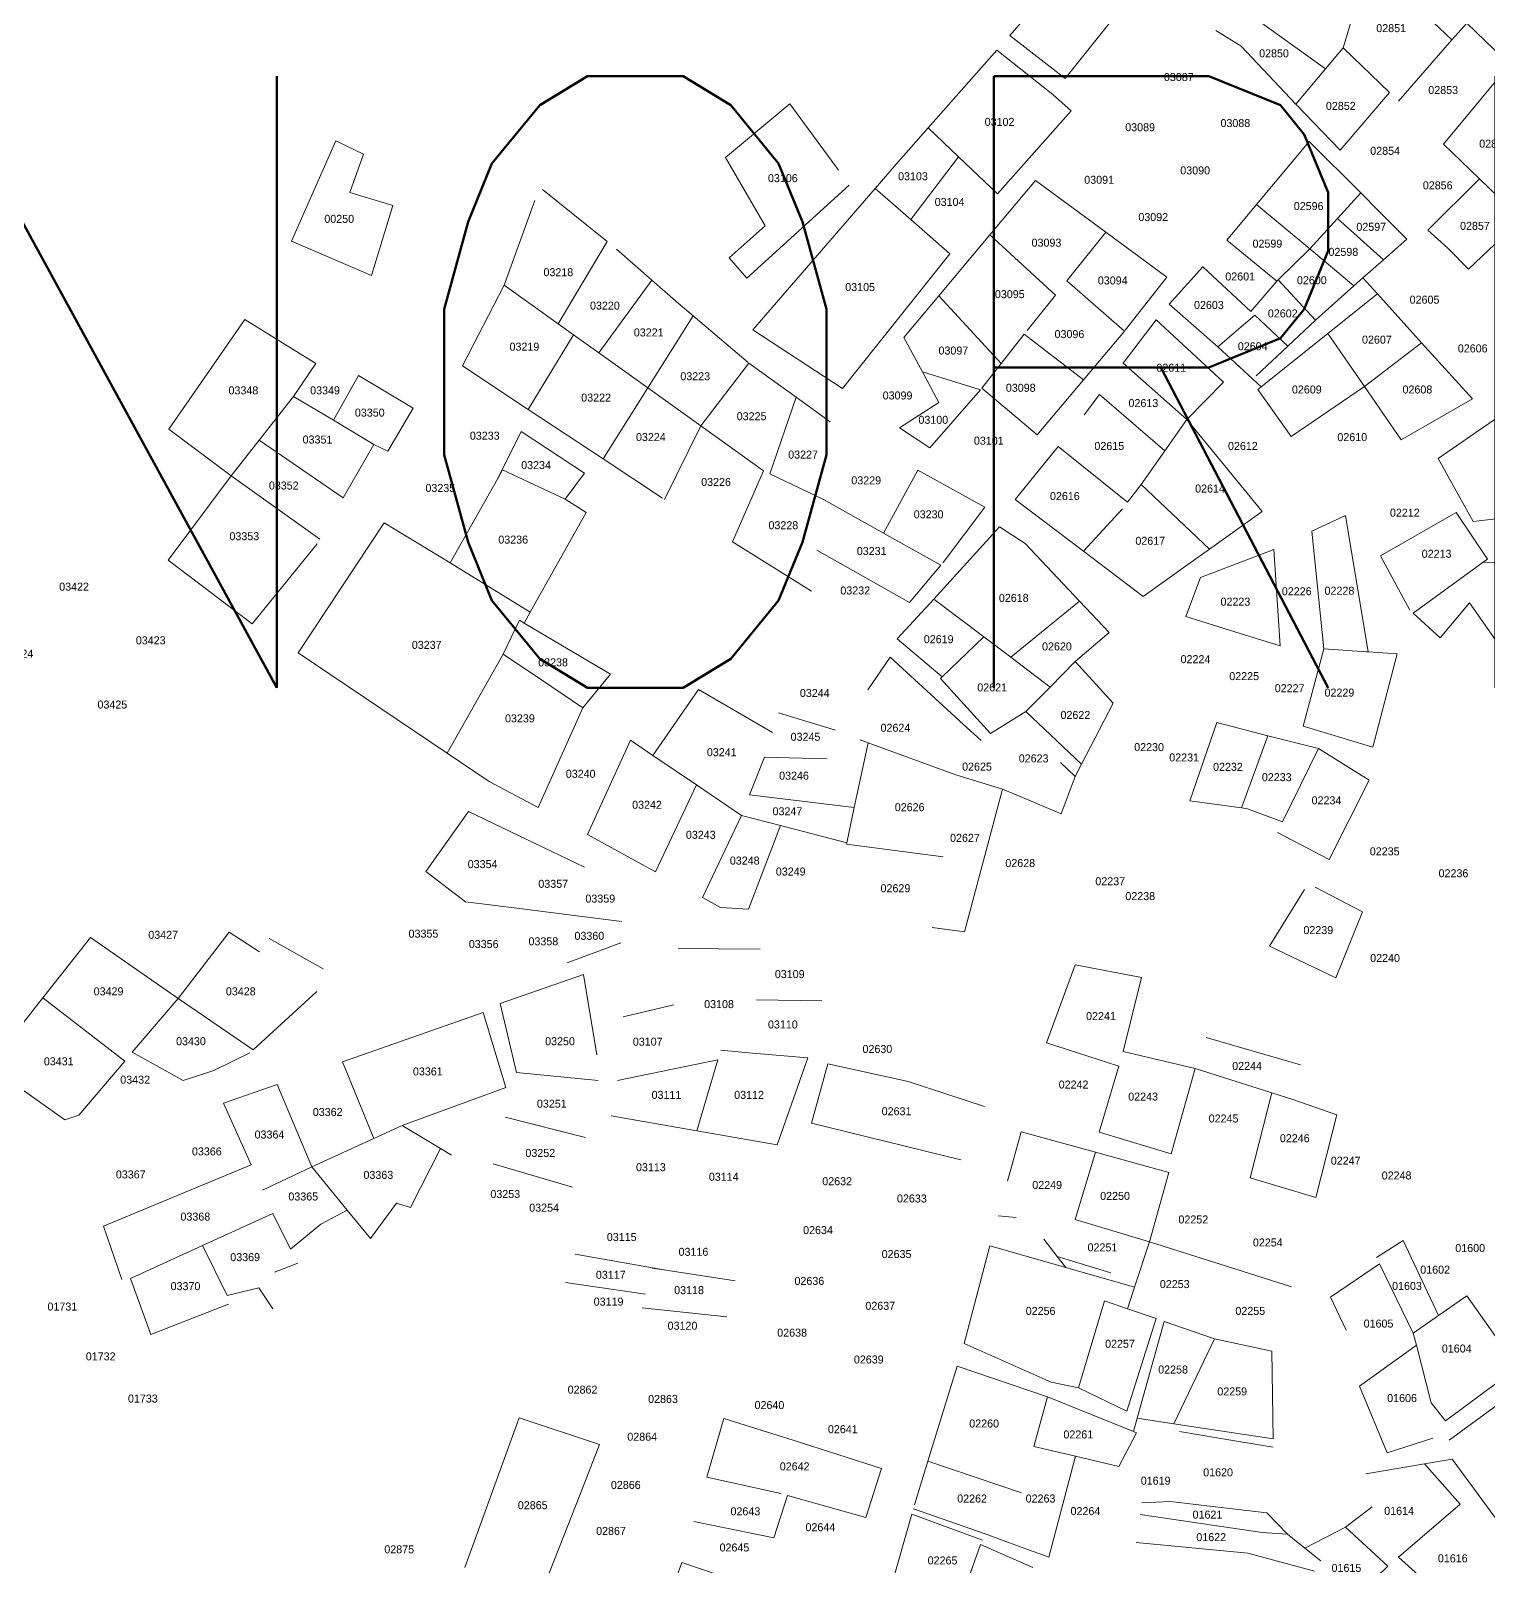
# Model space of a CAD drawing. Header units: metres. Extents: x 245232 to 248406, y 1633796 to 1637634.
# Drawn here: x 246839.3 to 247112.5, y 1635185.8 to 1635473.6 of the extents above; entities that cross this region are included whole.
import ezdxf
from ezdxf.enums import TextEntityAlignment as Align

# ---------------------------------------------------------------- set-up
doc = ezdxf.new("R2010")
doc.units = ezdxf.units.M
doc.header["$MEASUREMENT"] = 0
doc.layers.add('historique_numero_parcelle', color=7, linetype='Continuous')
doc.layers.add('LIMITES_PARCELLES', color=7, linetype='Continuous', lineweight=0, true_color=0xffffff)
doc.layers.add('Nom_Commune', color=7, linetype='Continuous', lineweight=0)
doc.styles.add('Style-FANCY', font='FANCY.shx')
doc.styles.add('Style-STANDARD', font='STANDARD.shx')

msp = doc.modelspace()

# ---------------------------------------------------------------- linework, layer by layer
at = {"layer": 'limites_parcelles'}
for p, q in [((247090.146, 1635486.674), (247085.242, 1635470.389)), ((247093.053, 1635483.902), (247105.652, 1635471.887)), ((247043.416, 1635477.437), (247033.192, 1635464.636)), ((247022.777, 1635472.701), (247025.742, 1635476.062)), ((247081.933, 1635466.44), (247068.049, 1635476.49)), ((247108.42, 1635475.048), (247105.652, 1635471.887)), ((247118.55, 1635465.309), (247108.42, 1635475.048)), ((247033.192, 1635464.636), (247022.777, 1635472.701)), ((247066.117, 1635470.717), (247061.401, 1635473.665)), ((247105.652, 1635471.887), (247095.621, 1635460.43)), ((247007.508, 1635455.397), (247020.372, 1635469.976)), ((247020.372, 1635469.976), (247030.822, 1635461.668)), ((247076.383, 1635459.816), (247066.117, 1635470.717)), ((247085.242, 1635470.389), (247081.933, 1635466.44)), ((247085.242, 1635470.389), (247093.933, 1635462.05)), ((247076.383, 1635459.816), (247081.933, 1635466.44)), ((247104.066, 1635452.329), (247113.841, 1635464.078)), ((247030.822, 1635461.668), (247034.314, 1635458.599)), ((247093.933, 1635462.05), (247084.715, 1635451.193)), ((246969.531, 1635449.836), (246981.569, 1635459.89)), ((246981.569, 1635459.89), (246990.698, 1635447.455)), ((247034.314, 1635458.599), (247020.45, 1635443.042)), ((247084.715, 1635451.193), (247076.383, 1635459.816)), ((247001.929, 1635449.074), (247007.508, 1635455.397)), ((247013.186, 1635449.977), (247007.508, 1635455.397)), ((246888.154, 1635434.177), (246896.488, 1635452.989)), ((246896.488, 1635452.989), (246901.648, 1635450.449)), ((247069.049, 1635441.05), (247078.923, 1635452.831)), ((247078.923, 1635452.831), (247088.546, 1635443.208)), ((247110.826, 1635445.842), (247104.066, 1635452.329)), ((246901.648, 1635450.449), (246899.108, 1635443.305)), ((246976.939, 1635437.004), (246969.531, 1635449.836)), ((246997.545, 1635444.01), (247001.929, 1635449.074)), ((247013.186, 1635449.977), (247004.21, 1635438.199)), ((247020.45, 1635443.042), (247013.186, 1635449.977)), ((247019.072, 1635435.361), (247027.583, 1635445.516)), ((247027.583, 1635445.516), (247040.755, 1635435.855)), ((247101.122, 1635436.213), (247110.826, 1635445.842)), ((247110.826, 1635445.842), (247116.027, 1635440.853)), ((246899.108, 1635443.305), (246907.125, 1635440.845)), ((246935.19, 1635443.852), (246947.33, 1635434.098)), ((246992.682, 1635444.677), (246973.5, 1635427.214)), ((246974.624, 1635417.536), (246997.545, 1635444.01)), ((246997.545, 1635444.01), (247004.21, 1635438.199)), ((247088.546, 1635443.208), (247084.196, 1635438.404)), ((247088.546, 1635443.208), (247091.976, 1635439.778)), ((246907.125, 1635440.845), (246903.156, 1635427.748)), ((246928.04, 1635425.902), (246933.755, 1635441.777)), ((247063.434, 1635434.352), (247069.049, 1635441.05)), ((247079.032, 1635432.701), (247069.049, 1635441.05)), ((247091.976, 1635439.778), (247097.225, 1635434.53)), ((246970.192, 1635431.051), (246976.939, 1635437.004)), ((247004.21, 1635438.199), (247011.533, 1635431.814)), ((247084.196, 1635438.404), (247079.032, 1635432.701)), ((247084.196, 1635438.404), (247092.808, 1635430.65)), ((247118.649, 1635438.337), (247108.74, 1635428.941)), ((246903.156, 1635427.748), (246888.154, 1635434.177)), ((246947.33, 1635434.098), (246938.156, 1635418.66)), ((247009.478, 1635423.915), (247019.072, 1635435.361)), ((247019.072, 1635435.361), (247031.332, 1635424.065)), ((247033.469, 1635426.739), (247040.755, 1635435.855)), ((247040.755, 1635435.855), (247052.234, 1635427.436)), ((247072.849, 1635426.68), (247063.434, 1635434.352)), ((247097.225, 1635434.53), (247092.808, 1635430.65)), ((247104.852, 1635432.829), (247101.122, 1635436.213)), ((246949.101, 1635432.676), (246955.689, 1635426.873)), ((247011.533, 1635431.814), (246991.452, 1635406.529)), ((247079.032, 1635432.701), (247073.061, 1635426.887)), ((247082.081, 1635430.151), (247079.032, 1635432.701)), ((247108.74, 1635428.941), (247104.852, 1635432.829)), ((246973.5, 1635427.214), (246970.192, 1635431.051)), ((247052.676, 1635422.327), (247058.965, 1635429.363)), ((247058.965, 1635429.363), (247067.934, 1635420.981)), ((247087.286, 1635425.798), (247082.081, 1635430.151)), ((247092.808, 1635430.65), (247088.963, 1635427.272)), ((246920.208, 1635410.768), (246928.04, 1635425.902)), ((246928.04, 1635425.902), (246938.156, 1635418.66)), ((246945.782, 1635413.2), (246955.689, 1635426.873)), ((246955.689, 1635426.873), (246960.637, 1635422.516)), ((247044.258, 1635417.288), (247033.469, 1635426.739)), ((247052.234, 1635427.436), (247044.421, 1635417.483)), ((247067.934, 1635420.981), (247072.849, 1635426.68)), ((247073.061, 1635426.887), (247072.849, 1635426.68)), ((247080.106, 1635419.322), (247073.061, 1635426.887)), ((247087.286, 1635425.798), (247080.106, 1635419.322)), ((247088.963, 1635427.272), (247087.286, 1635425.798)), ((247088.963, 1635427.272), (247091.681, 1635424.259)), ((246960.637, 1635422.516), (246963.421, 1635420.158)), ((247002.935, 1635416.107), (247009.478, 1635423.915)), ((247021.186, 1635411.255), (247009.478, 1635423.915)), ((247031.332, 1635424.065), (247026.028, 1635417.428)), ((247082.408, 1635416.85), (247091.681, 1635424.259)), ((247091.681, 1635424.259), (247099.936, 1635415.107)), ((246954.929, 1635406.651), (246963.421, 1635420.158)), ((246963.421, 1635420.158), (246973.76, 1635411.403)), ((247061.771, 1635414.348), (247052.676, 1635422.327)), ((247061.771, 1635414.348), (247068.699, 1635420.266)), ((247068.699, 1635420.266), (247074.906, 1635414.465)), ((246865.175, 1635398.915), (246879.383, 1635419.473)), ((246879.383, 1635419.473), (246892.718, 1635411.218)), ((246938.156, 1635418.66), (246941.038, 1635416.596)), ((246991.452, 1635406.529), (246974.624, 1635417.536)), ((247036.574, 1635408.14), (247044.258, 1635417.288)), ((247044.06, 1635411.301), (247050.234, 1635419.427)), ((247050.234, 1635419.427), (247058.618, 1635411.656)), ((247080.106, 1635419.322), (247074.906, 1635414.465)), ((247076.988, 1635412.519), (247082.408, 1635416.85)), ((247082.408, 1635416.85), (247089.239, 1635406.92)), ((246941.038, 1635416.596), (246932.517, 1635402.632)), ((246941.038, 1635416.596), (246945.782, 1635413.2)), ((247006.413, 1635409.655), (247002.935, 1635416.107)), ((247025.474, 1635416.722), (247021.186, 1635411.255)), ((247036.574, 1635408.14), (247025.474, 1635416.722)), ((247069.917, 1635406.869), (247061.771, 1635414.348)), ((247074.906, 1635414.465), (247068.966, 1635408.917)), ((247089.239, 1635406.92), (247099.936, 1635415.107)), ((247099.936, 1635415.107), (247109.501, 1635404.576)), ((246892.718, 1635411.218), (246888.511, 1635405.027)), ((246945.782, 1635413.2), (246954.929, 1635406.651)), ((246964.89, 1635399.519), (246973.894, 1635411.305)), ((246973.894, 1635411.305), (246982.727, 1635404.91)), ((247017.562, 1635406.633), (247021.186, 1635411.255)), ((247055.953, 1635400.707), (247044.06, 1635411.301)), ((247058.618, 1635411.656), (247062.836, 1635407.746)), ((247069.917, 1635406.869), (247076.988, 1635412.519)), ((246896.052, 1635400.582), (246900.735, 1635408.995)), ((246900.735, 1635408.995), (246910.974, 1635402.883)), ((246932.517, 1635402.632), (246920.208, 1635410.768)), ((247006.413, 1635409.655), (247017.27, 1635406.3)), ((247009.496, 1635403.936), (247006.413, 1635409.655)), ((247036.574, 1635408.14), (247027.915, 1635397.829)), ((246946.564, 1635393.347), (246954.929, 1635406.651)), ((246954.929, 1635406.651), (246964.89, 1635399.519)), ((247017.27, 1635406.3), (247007.771, 1635395.431)), ((247027.915, 1635397.829), (247017.562, 1635406.633)), ((247036.695, 1635401.608), (247039.597, 1635405.426)), ((247039.597, 1635405.426), (247051.828, 1635394.863)), ((247062.836, 1635407.746), (247055.953, 1635400.707)), ((247069.292, 1635406.37), (247069.917, 1635406.869)), ((247075.543, 1635397.52), (247069.292, 1635406.37)), ((247089.239, 1635406.92), (247075.543, 1635397.52)), ((247096.118, 1635396.922), (247089.239, 1635406.92)), ((246882.091, 1635396.86), (246888.511, 1635405.027)), ((246888.511, 1635405.027), (246896.052, 1635400.582)), ((246910.974, 1635402.883), (246906.212, 1635394.787)), ((246946.564, 1635393.347), (246932.517, 1635402.632)), ((246982.727, 1635404.91), (246977.801, 1635390.555)), ((246982.727, 1635404.91), (246989.106, 1635400.291)), ((247002.088, 1635399.174), (247009.496, 1635403.936)), ((247103.039, 1635393.443), (247117.024, 1635403.061)), ((247109.501, 1635404.576), (247104.489, 1635401.71)), ((246896.052, 1635400.582), (246903.592, 1635396.057)), ((246964.89, 1635399.519), (246958.086, 1635385.745)), ((246976.604, 1635391.132), (246964.89, 1635399.519)), ((247051.828, 1635394.863), (247055.953, 1635400.707)), ((247055.953, 1635400.707), (247070.074, 1635383.51)), ((247104.489, 1635401.71), (247096.118, 1635396.922)), ((246876.843, 1635390.183), (246865.175, 1635398.915)), ((246882.091, 1635396.86), (246876.843, 1635390.183)), ((246897.874, 1635386.029), (246882.091, 1635396.86)), ((246926.811, 1635389.679), (246931.217, 1635398.509)), ((246931.217, 1635398.509), (246943.068, 1635390.66)), ((247007.771, 1635395.431), (247002.088, 1635399.174)), ((246903.592, 1635396.057), (246897.874, 1635386.029)), ((246906.212, 1635394.787), (246903.592, 1635396.057)), ((247023.784, 1635385.733), (247031.874, 1635395.679)), ((247031.874, 1635395.679), (247044.866, 1635385.247)), ((247047.38, 1635388.562), (247051.828, 1635394.863)), ((246926.811, 1635389.679), (246927.722, 1635391.295)), ((246927.722, 1635391.295), (246939.47, 1635385.791)), ((246957.673, 1635386.003), (246946.564, 1635393.347)), ((246970.823, 1635377.784), (246976.604, 1635391.132)), ((246999.14, 1635379.393), (247005.519, 1635391.245)), ((247005.519, 1635391.245), (247018.104, 1635384.31)), ((247109.601, 1635381.59), (247103.039, 1635393.443)), ((246865.021, 1635374.384), (246876.843, 1635390.183)), ((246876.843, 1635390.183), (246893.449, 1635378.269)), ((246917.88, 1635373.832), (246926.811, 1635389.679)), ((246943.068, 1635390.66), (246939.47, 1635385.791)), ((246977.801, 1635390.555), (246987.849, 1635385.708)), ((247044.866, 1635385.247), (247047.38, 1635388.562)), ((247060.188, 1635376.415), (247047.38, 1635388.562)), ((246939.47, 1635385.791), (246943.377, 1635383.295)), ((246987.849, 1635385.708), (246999.14, 1635379.393)), ((247036.574, 1635376.041), (247023.784, 1635385.733)), ((246943.377, 1635383.295), (246932.921, 1635364.595)), ((247018.104, 1635384.31), (247010.273, 1635373.938)), ((247043.888, 1635383.959), (247036.574, 1635376.041)), ((247070.074, 1635383.51), (247060.188, 1635376.415)), ((247079.375, 1635379.782), (247085.727, 1635382.728)), ((247085.727, 1635382.728), (247089.968, 1635357.166)), ((247092.276, 1635375.144), (247106.431, 1635383.298)), ((247106.431, 1635383.298), (247112.292, 1635374.53)), ((247114.998, 1635382.225), (247109.601, 1635381.59)), ((246889.411, 1635357.005), (246905.497, 1635381.346)), ((246905.497, 1635381.346), (246917.88, 1635373.832)), ((246999.14, 1635379.393), (247009.832, 1635373.412)), ((247008.524, 1635367.08), (247020.882, 1635380.632)), ((247020.882, 1635380.632), (247025.645, 1635377.457)), ((247081.658, 1635357.733), (247079.375, 1635379.782)), ((246892.956, 1635377.404), (246880.812, 1635362.402)), ((246985.613, 1635368.54), (246970.823, 1635377.784)), ((247025.645, 1635377.457), (247035.846, 1635366.656)), ((246880.812, 1635362.402), (246865.021, 1635374.384)), ((246932.921, 1635364.595), (246917.88, 1635373.832)), ((247003.981, 1635366.423), (246986.613, 1635376.216)), ((247047.808, 1635367.529), (247036.574, 1635376.041)), ((247060.188, 1635376.415), (247056.162, 1635373.525)), ((247058.527, 1635371.086), (247072.239, 1635376.386)), ((247072.239, 1635376.386), (247073.467, 1635358.292)), ((247097.748, 1635364.974), (247092.276, 1635375.144)), ((247098.355, 1635364.423), (247111.503, 1635373.958)), ((247112.292, 1635374.53), (247111.503, 1635373.958)), ((247133.608, 1635372.757), (247111.503, 1635373.958)), ((247009.832, 1635373.412), (247003.981, 1635366.423)), ((247056.162, 1635373.525), (247047.808, 1635367.529)), ((247055.746, 1635363.77), (247058.527, 1635371.086)), ((247001.7, 1635359.598), (247008.524, 1635367.08)), ((247017.895, 1635359.99), (247008.524, 1635367.08)), ((247022.954, 1635356.162), (247035.846, 1635366.656)), ((247035.846, 1635366.656), (247041.388, 1635360.788)), ((247108.966, 1635366.35), (247103.463, 1635359.788)), ((247118.971, 1635351.994), (247108.966, 1635366.35)), ((246927.841, 1635356.763), (246930.868, 1635363.107)), ((246930.868, 1635363.107), (246931.786, 1635362.564)), ((246932.921, 1635364.595), (246931.786, 1635362.564)), ((246931.786, 1635362.564), (246947.973, 1635352.995)), ((247064.983, 1635360.914), (247055.746, 1635363.77)), ((247103.463, 1635359.788), (247098.355, 1635364.423)), ((247010.098, 1635352.477), (247001.7, 1635359.598)), ((247017.895, 1635359.99), (247010.098, 1635352.477)), ((247022.954, 1635356.162), (247017.895, 1635359.99)), ((247041.388, 1635360.788), (247035.038, 1635355.364)), ((247073.467, 1635358.292), (247064.983, 1635360.914)), ((246917.335, 1635338.168), (246889.411, 1635357.005)), ((246917.335, 1635338.168), (246927.841, 1635356.763)), ((246927.841, 1635356.763), (246935.024, 1635351.898)), ((247077.771, 1635343.253), (247081.658, 1635357.733)), ((247081.658, 1635357.733), (247089.633, 1635357.189)), ((247089.633, 1635357.189), (247089.968, 1635357.166)), ((247089.968, 1635357.166), (247095.357, 1635356.799)), ((247095.357, 1635356.799), (247090.807, 1635339.336)), ((246996.147, 1635350.037), (247000.377, 1635356.158)), ((247000.377, 1635356.158), (247014.134, 1635343.575)), ((247030.325, 1635350.584), (247022.954, 1635356.162)), ((247030.325, 1635350.584), (247035.038, 1635355.364)), ((247035.038, 1635355.364), (247042.181, 1635347.559)), ((246935.024, 1635351.898), (246942.776, 1635346.648)), ((246947.973, 1635352.995), (246942.776, 1635346.648)), ((247009.811, 1635352.2), (247010.098, 1635352.477)), ((247019.163, 1635341.87), (247009.811, 1635352.2)), ((247025.777, 1635345.971), (247030.325, 1635350.584)), ((246955.887, 1635337.768), (246964.46, 1635350.095)), ((246964.46, 1635350.095), (246978.294, 1635342.057)), ((246942.776, 1635346.648), (246934.406, 1635327.991)), ((246979.465, 1635345.757), (246990.144, 1635342.514)), ((247025.777, 1635345.971), (247019.163, 1635341.87)), ((247036.244, 1635336.124), (247025.777, 1635345.971)), ((247042.181, 1635347.559), (247036.244, 1635336.124)), ((247014.134, 1635343.575), (247017.443, 1635340.547)), ((247056.535, 1635329.216), (247061.596, 1635343.942)), ((247061.596, 1635343.942), (247071.146, 1635341.451)), ((247090.807, 1635339.336), (247077.771, 1635343.253)), ((246943.606, 1635322.949), (246951.712, 1635340.596)), ((246951.712, 1635340.596), (246955.887, 1635337.768)), ((246993.635, 1635327.979), (246996.227, 1635340.113)), ((246994.745, 1635340.655), (246996.227, 1635340.113)), ((246996.227, 1635340.113), (247012.671, 1635334.101)), ((247066.181, 1635327.91), (247071.145, 1635341.448)), ((247071.146, 1635341.451), (247071.145, 1635341.448)), ((247071.145, 1635341.448), (247080.644, 1635339.035)), ((247080.644, 1635339.035), (247073.916, 1635325.286)), ((247080.644, 1635339.035), (247090.141, 1635333.088)), ((246925.181, 1635332.876), (246917.335, 1635338.168)), ((246955.887, 1635337.768), (246964.06, 1635332.234)), ((246976.829, 1635337.425), (246974.028, 1635330.389)), ((246988.577, 1635337.108), (246976.829, 1635337.425)), ((247035.038, 1635333.801), (247032.259, 1635336.446)), ((247012.671, 1635334.101), (247021.446, 1635331.413)), ((247035.038, 1635333.801), (247032.415, 1635326.798)), ((247036.244, 1635336.124), (247035.038, 1635333.801)), ((246934.406, 1635327.991), (246925.181, 1635332.876)), ((246964.06, 1635332.234), (246956.361, 1635315.963)), ((246972.49, 1635326.525), (246964.06, 1635332.234)), ((246974.028, 1635330.389), (246993.635, 1635327.979)), ((247021.446, 1635331.413), (247014.268, 1635304.696)), ((247024.725, 1635330.033), (247021.446, 1635331.413)), ((247090.141, 1635333.088), (247082.661, 1635318.27)), ((246992.229, 1635321.397), (246993.635, 1635327.979)), ((247032.415, 1635326.798), (247024.725, 1635330.033)), ((247066.181, 1635327.91), (247056.535, 1635329.216)), ((247067.352, 1635327.752), (247066.181, 1635327.91)), ((247073.916, 1635325.286), (247067.352, 1635327.752)), ((246913.317, 1635316.007), (246921.333, 1635327.252)), ((246921.333, 1635327.252), (246932.124, 1635322.078)), ((246965.206, 1635311.118), (246972.49, 1635326.525)), ((246972.49, 1635326.525), (246979.84, 1635324.615)), ((246979.84, 1635324.615), (246973.802, 1635308.961)), ((246992.229, 1635321.397), (246979.84, 1635324.615)), ((246932.124, 1635322.078), (246943.082, 1635316.824)), ((246956.361, 1635315.963), (246943.606, 1635322.949)), ((247082.661, 1635318.27), (247072.939, 1635323.289)), ((246992.164, 1635321.092), (246992.229, 1635321.397)), ((247010.299, 1635318.737), (246992.164, 1635321.092)), ((246920.764, 1635310.302), (246913.317, 1635316.007)), ((246930.879, 1635309.041), (246920.764, 1635310.302)), ((246968.574, 1635309.274), (246965.206, 1635311.118)), ((247071.446, 1635302.002), (247078.034, 1635312.638)), ((247080.019, 1635313.035), (247088.919, 1635308.424)), ((246942.158, 1635307.634), (246930.879, 1635309.041)), ((246950.056, 1635306.65), (246942.158, 1635307.634)), ((246973.802, 1635308.961), (246968.574, 1635309.274)), ((247088.919, 1635308.424), (247083.919, 1635296.085)), ((246866.894, 1635292.191), (246876.486, 1635304.626)), ((246876.486, 1635304.626), (246882.174, 1635300.922)), ((247014.268, 1635304.696), (247008.26, 1635305.527)), ((246841.536, 1635292.286), (246850.471, 1635303.645)), ((246850.471, 1635303.645), (246866.894, 1635292.191)), ((246883.96, 1635303.431), (246894.081, 1635297.751)), ((246949.908, 1635302.646), (246939.845, 1635298.856)), ((246960.623, 1635301.588), (246975.98, 1635301.445)), ((247083.919, 1635296.085), (247071.446, 1635302.002)), ((246927.286, 1635291.269), (246942.896, 1635296.693)), ((246942.896, 1635296.693), (246945.41, 1635281.611)), ((247029.632, 1635283.873), (247035.013, 1635298.51)), ((247035.013, 1635298.51), (247047.475, 1635296.128)), ((247047.475, 1635296.128), (247044.062, 1635282.238)), ((246880.954, 1635282.587), (246892.89, 1635293.518)), ((246831.487, 1635279.509), (246841.536, 1635292.286)), ((246841.536, 1635292.286), (246856.908, 1635280.452)), ((246858.319, 1635282.11), (246866.894, 1635292.191)), ((246866.894, 1635292.191), (246880.954, 1635282.587)), ((246930.329, 1635278.304), (246927.286, 1635291.269)), ((246950.305, 1635288.755), (246959.83, 1635291.004)), ((246975.301, 1635291.927), (246987.585, 1635291.776)), ((246897.698, 1635280.346), (246924.111, 1635289.549)), ((246924.111, 1635289.549), (246928.344, 1635275.526)), ((247059.619, 1635284.857), (247077.241, 1635279.777)), ((246867.856, 1635276.804), (246858.319, 1635282.11)), ((246880.322, 1635282.008), (246873.575, 1635278.701)), ((246968.6, 1635282.507), (246974.591, 1635281.97)), ((246974.591, 1635281.97), (246984.939, 1635281.042)), ((247043.242, 1635279.525), (247029.632, 1635283.873)), ((247044.062, 1635282.238), (247057.556, 1635279.063)), ((246845.662, 1635269.441), (246831.487, 1635279.509)), ((246856.908, 1635280.452), (246848.281, 1635270.31)), ((246873.575, 1635278.701), (246867.856, 1635276.804)), ((246903.58, 1635265.949), (246897.698, 1635280.346)), ((246959.234, 1635278.872), (246949.266, 1635276.804)), ((246968.071, 1635280.707), (246959.234, 1635278.872)), ((246964.155, 1635267.393), (246968.071, 1635280.707)), ((246984.939, 1635281.042), (246979.178, 1635264.754)), ((246985.589, 1635268.843), (246988.71, 1635279.95)), ((246988.71, 1635279.95), (247003.766, 1635276.622)), ((247039.505, 1635267.159), (247043.242, 1635279.525)), ((247057.556, 1635279.063), (247053.026, 1635263.067)), ((247071.912, 1635274.506), (247057.556, 1635279.063)), ((246875.427, 1635272.586), (246885.492, 1635276.093)), ((246885.492, 1635276.093), (246891.977, 1635260.639)), ((246945.61, 1635276.801), (246930.329, 1635278.304)), ((247003.766, 1635276.622), (247018.053, 1635271.939)), ((246928.344, 1635275.526), (246908.897, 1635268.382)), ((247067.83, 1635258.587), (247071.912, 1635274.506)), ((247071.912, 1635274.506), (247075.812, 1635273.268)), ((247075.812, 1635273.268), (247084.095, 1635270.405)), ((246848.281, 1635270.31), (246845.662, 1635269.441)), ((246880.57, 1635261.035), (246875.427, 1635272.586)), ((246928.202, 1635269.965), (246943.271, 1635266.155)), ((246964.155, 1635267.393), (246948.073, 1635270.219)), ((247084.095, 1635270.405), (247080.111, 1635254.87)), ((246903.58, 1635265.949), (246908.897, 1635268.382)), ((246908.897, 1635268.382), (246916.093, 1635264.065)), ((246979.178, 1635264.754), (246964.155, 1635267.393)), ((247013.608, 1635261.937), (246985.589, 1635268.843)), ((247022.374, 1635257.932), (247024.917, 1635267.207)), ((247024.917, 1635267.207), (247038.828, 1635263.371)), ((247053.026, 1635263.067), (247039.505, 1635267.159)), ((246891.977, 1635260.639), (246903.58, 1635265.949)), ((246916.093, 1635264.065), (246910.485, 1635253.036)), ((246916.093, 1635264.065), (246918.158, 1635262.826)), ((247038.828, 1635263.371), (247035.052, 1635250.773)), ((247038.828, 1635263.371), (247052.601, 1635259.574)), ((246866.637, 1635255.229), (246880.57, 1635261.035)), ((246891.977, 1635260.639), (246882.695, 1635256.263)), ((246898.578, 1635252.507), (246891.977, 1635260.639)), ((246940.806, 1635256.826), (246925.968, 1635261.205)), ((247052.601, 1635259.574), (247048.941, 1635246.574)), ((247080.111, 1635254.87), (247067.83, 1635258.587)), ((246852.906, 1635249.508), (246866.637, 1635255.229)), ((246907.839, 1635253.83), (246902.944, 1635247.216)), ((246910.485, 1635253.036), (246907.839, 1635253.83)), ((246871.455, 1635245.863), (246884.635, 1635251.908)), ((246884.635, 1635251.908), (246887.995, 1635245.231)), ((246887.995, 1635245.231), (246893.684, 1635249.861)), ((246893.684, 1635249.861), (246898.578, 1635252.507)), ((246902.944, 1635247.216), (246898.578, 1635252.507)), ((247023.955, 1635251.125), (247020.593, 1635251.436)), ((247035.052, 1635250.773), (247048.941, 1635246.574)), ((246856.377, 1635239.543), (246852.906, 1635249.508)), ((247031.681, 1635243.818), (247029.141, 1635247.103)), ((246857.965, 1635239.675), (246871.455, 1635245.863)), ((246876.089, 1635236.5), (246871.455, 1635245.863)), ((246941.345, 1635244.294), (246957.955, 1635241.312)), ((247014.228, 1635227.519), (247019.071, 1635245.825)), ((247019.071, 1635245.825), (247033.264, 1635241.77)), ((247048.941, 1635246.574), (247046.186, 1635238.078)), ((247048.941, 1635246.574), (247062.409, 1635242.3)), ((247091.524, 1635243.63), (247096.533, 1635246.836)), ((247096.533, 1635246.836), (247103.131, 1635232.751)), ((246889.318, 1635242.585), (246884.952, 1635240.866)), ((246955.757, 1635241.651), (246957.955, 1635241.312)), ((246957.955, 1635241.312), (246971.287, 1635239.255)), ((247033.264, 1635241.77), (247031.681, 1635243.818)), ((247041.745, 1635240.753), (247031.681, 1635243.818)), ((247033.264, 1635241.77), (247046.186, 1635238.078)), ((247062.409, 1635242.3), (247075.569, 1635238.124)), ((247082.904, 1635236.202), (247092.084, 1635242.478)), ((247092.084, 1635242.478), (247098.402, 1635229.469)), ((246861.801, 1635229.224), (246857.965, 1635239.675)), ((246954.513, 1635236.765), (246939.503, 1635238.945)), ((246882.042, 1635237.955), (246876.089, 1635236.5)), ((246884.688, 1635233.986), (246882.042, 1635237.955)), ((247040.51, 1635235.506), (247035.642, 1635219.207)), ((247044.867, 1635234.009), (247040.51, 1635235.506)), ((247046.186, 1635238.078), (247044.867, 1635234.009)), ((247085.803, 1635230.002), (247082.904, 1635236.202)), ((247103.131, 1635232.751), (247108.469, 1635236.45)), ((247108.469, 1635236.45), (247117.963, 1635223.016)), ((246876.353, 1635234.912), (246861.801, 1635229.224)), ((246969.752, 1635232.537), (246953.865, 1635234.217)), ((247044.867, 1635234.009), (247050.2, 1635232.176)), ((247098.401, 1635229.473), (247103.131, 1635232.751)), ((247050.2, 1635232.176), (247044.745, 1635214.842)), ((247051.691, 1635231.664), (247046.665, 1635213.524)), ((247061.147, 1635228.415), (247051.691, 1635231.664)), ((247030.562, 1635220.266), (247014.228, 1635227.519)), ((247053.542, 1635212.473), (247061.147, 1635228.415)), ((247061.147, 1635228.415), (247061.147, 1635228.415)), ((247061.147, 1635228.415), (247071.915, 1635226.074)), ((247088.32, 1635219.506), (247098.986, 1635227.202)), ((247098.402, 1635229.469), (247098.401, 1635229.473)), ((247098.986, 1635227.202), (247098.402, 1635229.469)), ((247101.776, 1635216.378), (247098.986, 1635227.202)), ((247071.915, 1635226.074), (247072.119, 1635209.634)), ((247007.438, 1635205.452), (247012.92, 1635223.269)), ((247012.92, 1635223.269), (247029.821, 1635217.514)), ((247117.963, 1635223.016), (247111.885, 1635218.522)), ((247035.642, 1635219.207), (247030.562, 1635220.266)), ((247044.745, 1635214.842), (247035.642, 1635219.207)), ((247093.488, 1635206.992), (247088.32, 1635219.506)), ((247111.885, 1635218.522), (247104.422, 1635213.005)), ((247105.116, 1635209.417), (247119.865, 1635220.203)), ((247029.821, 1635217.514), (247027.299, 1635208.196)), ((247029.821, 1635217.514), (247045.971, 1635211.019)), ((247104.422, 1635213.005), (247101.776, 1635216.378)), ((246920.66, 1635185.524), (246930.846, 1635213.585)), ((246930.846, 1635213.585), (246945.868, 1635208.583)), ((246965.99, 1635202.466), (246969.2, 1635213.448)), ((246969.2, 1635213.448), (246982.385, 1635209.326)), ((247045.971, 1635211.019), (247046.665, 1635213.524)), ((247053.542, 1635212.473), (247046.665, 1635213.524)), ((247072.119, 1635209.634), (247053.542, 1635212.473)), ((247046.547, 1635210.787), (247043.226, 1635204.448)), ((247045.971, 1635211.019), (247046.547, 1635210.787)), ((247054.614, 1635211.02), (247061.978, 1635209.798)), ((247061.978, 1635209.798), (247072.143, 1635208.11)), ((247102.094, 1635209.751), (247093.488, 1635206.992)), ((246945.868, 1635208.583), (246942.173, 1635199.102)), ((246982.385, 1635209.326), (246998.767, 1635204.084)), ((247027.299, 1635208.196), (247035.07, 1635206.367)), ((246998.767, 1635204.084), (246995.811, 1635194.89)), ((247004.915, 1635197.251), (247007.438, 1635205.452)), ((247024.952, 1635199.522), (247007.438, 1635205.452)), ((247035.07, 1635206.367), (247030.07, 1635187.473)), ((247043.226, 1635204.448), (247035.07, 1635206.367)), ((247089.539, 1635203.083), (247100.5, 1635204.962)), ((247105.717, 1635205.856), (247100.5, 1635204.962)), ((247100.5, 1635204.962), (247107.162, 1635197.385)), ((247113.716, 1635194.99), (247105.717, 1635205.856)), ((246979.845, 1635199.378), (246965.99, 1635202.466)), ((246942.173, 1635199.102), (246936.095, 1635183.509)), ((246981.09, 1635199.028), (246978.551, 1635191.102)), ((246995.811, 1635194.89), (246981.09, 1635199.028)), ((247000.364, 1635181.27), (247004.42, 1635195.515)), ((247004.42, 1635195.515), (247017.645, 1635190.669)), ((247018.144, 1635191.854), (247004.714, 1635196.547)), ((247047.225, 1635195.443), (247070.057, 1635192.097)), ((247047.537, 1635197.659), (247052.895, 1635197.924)), ((247052.895, 1635197.924), (247060.79, 1635196.971)), ((247060.79, 1635196.971), (247070.959, 1635195.744)), ((247070.959, 1635195.744), (247074.855, 1635191.772)), ((247085.701, 1635193.066), (247090.675, 1635196.876)), ((247107.162, 1635197.385), (247095.605, 1635187.454)), ((246978.551, 1635191.102), (246963.557, 1635194.141)), ((247078.072, 1635189.171), (247085.701, 1635193.066)), ((247093.638, 1635185.764), (247085.701, 1635193.066)), ((247012.321, 1635175.79), (247017.297, 1635189.843)), ((247017.297, 1635189.843), (247027.118, 1635185.508)), ((247022.53, 1635190.242), (247018.144, 1635191.854)), ((247030.07, 1635187.473), (247022.53, 1635190.242)), ((247046.485, 1635190.185), (247067.384, 1635188.183)), ((247070.057, 1635192.097), (247074.855, 1635191.772)), ((247074.855, 1635191.772), (247078.072, 1635189.171)), ((246953.267, 1635164.093), (246961.311, 1635186.456)), ((246961.311, 1635186.456), (246975.516, 1635181.626)), ((247067.384, 1635188.183), (247079.887, 1635184.813)), ((247078.072, 1635189.171), (247081.073, 1635186.745)), ((247095.605, 1635187.454), (247104.92, 1635179.136)), ((247086.971, 1635179.308), (247093.638, 1635185.764))]:
    msp.add_line(p, q, dxfattribs=at)

# ---------------------------------------------------------------- texts
at = {"layer": 'historique_numero_parcelle', "style": 'Style-FANCY'}
for s, p in [('02851', (247094.261, 1635474.094)), ('02850', (247072.303, 1635469.371)), ('03087', (247054.462, 1635464.924)), ('02853', (247104.008, 1635462.493)), ('02852', (247084.821, 1635459.515)), ('03102', (247020.865, 1635456.52)), ('03088', (247065.056, 1635456.3)), ('03089', (247047.21, 1635455.523)), ('02854', (247093.132, 1635451.096)), ('02855', (247113.55, 1635452.431)), ('03106', (246980.248, 1635445.975)), ('03103', (247004.639, 1635446.327)), ('03091', (247039.53, 1635445.666)), ('03090', (247057.529, 1635447.426)), ('02856', (247102.982, 1635444.628)), ('03104', (247011.499, 1635441.516)), ('02596', (247078.795, 1635440.74)), ('00250', (246897.103, 1635438.346)), ('03092', (247049.673, 1635438.685)), ('02597', (247090.531, 1635436.85)), ('02857', (247109.959, 1635437.031)), ('03093', (247029.656, 1635433.881)), ('02599', (247071.066, 1635433.699)), ('02598', (247085.305, 1635432.157)), ('03218', (246938.176, 1635428.345)), ('02601', (247065.965, 1635427.539)), ('03105', (246994.73, 1635425.558)), ('03094', (247042.071, 1635426.797)), ('02600', (247079.391, 1635426.835)), ('03220', (246946.898, 1635422.083)), ('03095', (247022.781, 1635424.231)), ('02603', (247060.102, 1635422.2)), ('02605', (247100.513, 1635423.194)), ('02602', (247073.939, 1635420.616)), ('03221', (246955.106, 1635417.052)), ('03096', (247033.965, 1635416.736)), ('03219', (246931.815, 1635414.382)), ('03097', (247012.213, 1635413.656)), ('02604', (247068.31, 1635414.456)), ('02607', (247091.586, 1635415.699)), ('02606', (247109.542, 1635414.056)), ('02611', (247053.04, 1635410.433)), ('03223', (246963.827, 1635408.838)), ('03348', (246879.142, 1635406.189)), ('03349', (246894.444, 1635406.189)), ('03222', (246945.256, 1635404.834)), ('03099', (247001.747, 1635405.237)), ('03098', (247024.833, 1635406.674)), ('02609', (247078.453, 1635406.356)), ('02608', (247099.179, 1635406.356)), ('03350', (246902.829, 1635402.024)), ('02613', (247047.822, 1635403.804)), ('03225', (246974.395, 1635401.344)), ('03100', (247008.45, 1635400.673)), ('03351', (246893.037, 1635396.978)), ('03233', (246924.378, 1635397.694)), ('03224', (246955.516, 1635397.442)), ('03101', (247018.844, 1635396.758)), ('02610', (247086.969, 1635397.424)), ('03227', (246984.04, 1635394.157)), ('02615', (247041.431, 1635395.767)), ('02612', (247066.467, 1635395.767)), ('03234', (246933.993, 1635392.179)), ('03352', (246886.705, 1635388.354)), ('03235', (246916.052, 1635387.897)), ('03226', (246967.726, 1635389.023)), ('03229', (246995.872, 1635389.318)), ('02614', (247060.311, 1635387.788)), ('02616', (247033.106, 1635386.38)), ('03230', (247007.569, 1635382.953)), ('02212', (247096.822, 1635383.259)), ('03353', (246879.318, 1635378.85)), ('03228', (246980.346, 1635380.913)), ('03236', (246929.713, 1635378.217)), ('03231', (246996.898, 1635376.074)), ('02617', (247049.112, 1635377.99)), ('02213', (247102.773, 1635375.559)), ('03422', (246847.409, 1635369.396)), ('03232', (246993.82, 1635368.682)), ('02618', (247023.525, 1635367.287)), ('02226', (247076.563, 1635368.531)), ('02228', (247084.566, 1635368.634)), ('02223', (247065.071, 1635366.58)), ('03423', (246861.773, 1635359.335)), ('03237', (246913.502, 1635358.479)), ('02619', (247009.454, 1635359.543)), ('03424', (246836.995, 1635356.819)), ('02620', (247031.616, 1635358.193)), ('02224', (247057.581, 1635355.8)), ('03238', (246937.185, 1635355.208)), ('02621', (247019.48, 1635350.508)), ('02225', (247066.713, 1635352.617)), ('02227', (247075.229, 1635350.359)), ('03425', (246854.591, 1635347.297)), ('03244', (246986.237, 1635349.462)), ('02229', (247084.566, 1635349.537)), ('03239', (246930.97, 1635344.706)), ('02622', (247035.075, 1635345.345)), ('03245', (246984.493, 1635341.249)), ('02624', (247001.349, 1635342.943)), ('03241', (246968.798, 1635338.363)), ('02230', (247048.894, 1635339.314)), ('02625', (247016.637, 1635335.654)), ('02623', (247027.253, 1635337.2)), ('02231', (247055.461, 1635337.378)), ('02232', (247063.669, 1635335.618)), ('03240', (246942.355, 1635334.315)), ('03246', (246982.338, 1635333.959)), ('02233', (247072.816, 1635333.682)), ('03242', (246954.785, 1635328.507)), ('03247', (246981.107, 1635327.286)), ('02626', (247004.017, 1635328.056)), ('02234', (247082.138, 1635329.341)), ('03243', (246964.87, 1635322.875)), ('02627', (247014.38, 1635322.307)), ('02235', (247093.043, 1635319.778)), ('03354', (246923.975, 1635317.385)), ('03248', (246973.104, 1635318.045)), ('03249', (246981.722, 1635315.992)), ('02628', (247024.743, 1635317.584)), ('02236', (247105.942, 1635315.671)), ('03357', (246937.211, 1635313.689)), ('02629', (247001.349, 1635312.861)), ('02237', (247041.604, 1635314.17)), ('03359', (246946.035, 1635310.917)), ('02238', (247047.233, 1635311.387)), ('03427', (246864.108, 1635304.131)), ('03355', (246912.894, 1635304.346)), ('03360', (246943.983, 1635303.936)), ('02239', (247080.603, 1635305.014)), ('03356', (246924.18, 1635302.396)), ('03358', (246935.364, 1635302.909)), ('02240', (247093.12, 1635299.778)), ('03109', (246981.539, 1635296.769)), ('03429', (246853.873, 1635293.53)), ('03428', (246878.652, 1635293.53)), ('03108', (246968.289, 1635291.137)), ('03110', (246980.25, 1635287.324)), ('02241', (247039.869, 1635288.895)), ('03430', (246869.315, 1635284.188)), ('03250', (246938.486, 1635284.184)), ('03107', (246954.921, 1635284.097)), ('02630', (246997.968, 1635282.731)), ('03431', (246844.536, 1635280.415)), ('03361', (246913.712, 1635278.518)), ('02244', (247067.264, 1635279.552)), ('03432', (246858.86, 1635276.973)), ('02242', (247034.739, 1635276.062)), ('03251', (246936.947, 1635272.48)), ('03111', (246958.439, 1635274.124)), ('03112', (246973.917, 1635274.124)), ('02243', (247047.769, 1635273.803)), ('03362', (246894.939, 1635270.916)), ('02631', (247001.559, 1635271.053)), ('02245', (247062.852, 1635269.696)), ('03364', (246884.033, 1635266.692)), ('03366', (246872.293, 1635263.524)), ('02246', (247076.191, 1635266)), ('03252', (246934.792, 1635263.24)), ('03113', (246955.515, 1635260.568)), ('02247', (247085.733, 1635261.791)), ('03367', (246858.031, 1635259.212)), ('03363', (246904.437, 1635259.124)), ('03114', (246969.161, 1635258.771)), ('02632', (246990.427, 1635257.937)), ('02248', (247095.275, 1635259.019)), ('03365', (246890.365, 1635255.076)), ('03253', (246928.226, 1635255.54)), ('02249', (247029.789, 1635257.238)), ('02250', (247042.512, 1635255.185)), ('03254', (246935.511, 1635252.973)), ('02633', (247004.432, 1635254.703)), ('03368', (246870.138, 1635251.307)), ('02252', (247057.184, 1635250.77)), ('03115', (246950.051, 1635247.477)), ('02634', (246986.835, 1635248.774)), ('02254', (247071.138, 1635246.458)), ('03369', (246879.475, 1635243.709)), ('03116', (246963.492, 1635244.705)), ('02635', (247001.559, 1635244.282)), ('02251', (247040.152, 1635245.534)), ('01600', (247109.07, 1635245.405)), ('03117', (246947.999, 1635240.393)), ('01602', (247102.503, 1635241.357)), ('03370', (246868.291, 1635238.268)), ('03118', (246962.671, 1635237.519)), ('02636', (246985.219, 1635239.251)), ('02253', (247053.696, 1635238.655)), ('01603', (247097.226, 1635238.306)), ('03119', (246947.589, 1635235.363)), ('01731', (246845.218, 1635234.443)), ('02637', (246998.507, 1635234.58)), ('02256', (247028.558, 1635233.625)), ('02255', (247067.855, 1635233.625)), ('03120', (246961.44, 1635230.845)), ('02638', (246981.987, 1635229.549)), ('01605', (247091.891, 1635231.252)), ('02257', (247043.435, 1635227.465)), ('01604', (247106.549, 1635226.573)), ('01732', (246852.4, 1635225.101)), ('02639', (246996.352, 1635224.518)), ('02258', (247053.388, 1635222.639)), ('02862', (246942.707, 1635218.869)), ('02259', (247064.469, 1635218.532)), ('01733', (246860.301, 1635217.195)), ('02863', (246957.79, 1635217.124)), ('02640', (246977.741, 1635215.974)), ('01606', (247096.303, 1635217.289)), ('02260', (247017.977, 1635212.52)), ('02864', (246953.891, 1635210.04)), ('02641', (246991.489, 1635211.457)), ('02261', (247035.625, 1635210.466)), ('02642', (246982.46, 1635204.475)), ('01620', (247061.825, 1635203.361)), ('02866', (246950.813, 1635201.005)), ('01619', (247050.118, 1635201.799)), ('02865', (246933.37, 1635197.206)), ('02262', (247015.719, 1635198.454)), ('02263', (247028.545, 1635198.454)), ('02643', (246973.226, 1635196.057)), ('02264', (247036.958, 1635196.093)), ('01621', (247059.831, 1635195.441)), ('01614', (247095.751, 1635196.139)), ('02867', (246948.042, 1635192.381)), ('02644', (246987.283, 1635193.079)), ('02875', (246908.347, 1635188.935)), ('02645', (246971.174, 1635189.281)), ('01622', (247060.535, 1635191.217)), ('02265', (247010.179, 1635186.853)), ('01616', (247105.807, 1635187.245)), ('01615', (247085.876, 1635185.449))]:
    msp.add_text(s, height=1.5, dxfattribs=at).set_placement(p, align=Align.MIDDLE_CENTER)
at = {"layer": 'Nom_Commune', "color": 121, "linetype": 'Continuous', "lineweight": 70, "style": 'Style-STANDARD'}
msp.add_text('YEUMBEUL NORD', height=114.67262, dxfattribs=at).set_placement((246007.805, 1635350.422))
at = {"layer": 'Nom_Commune', "style": 'Style-STANDARD'}
msp.add_text('YEUMBEUL NORD', height=114.67262, dxfattribs=at).set_placement((246007.805, 1635350.422))

doc.saveas('drawing.dxf')
